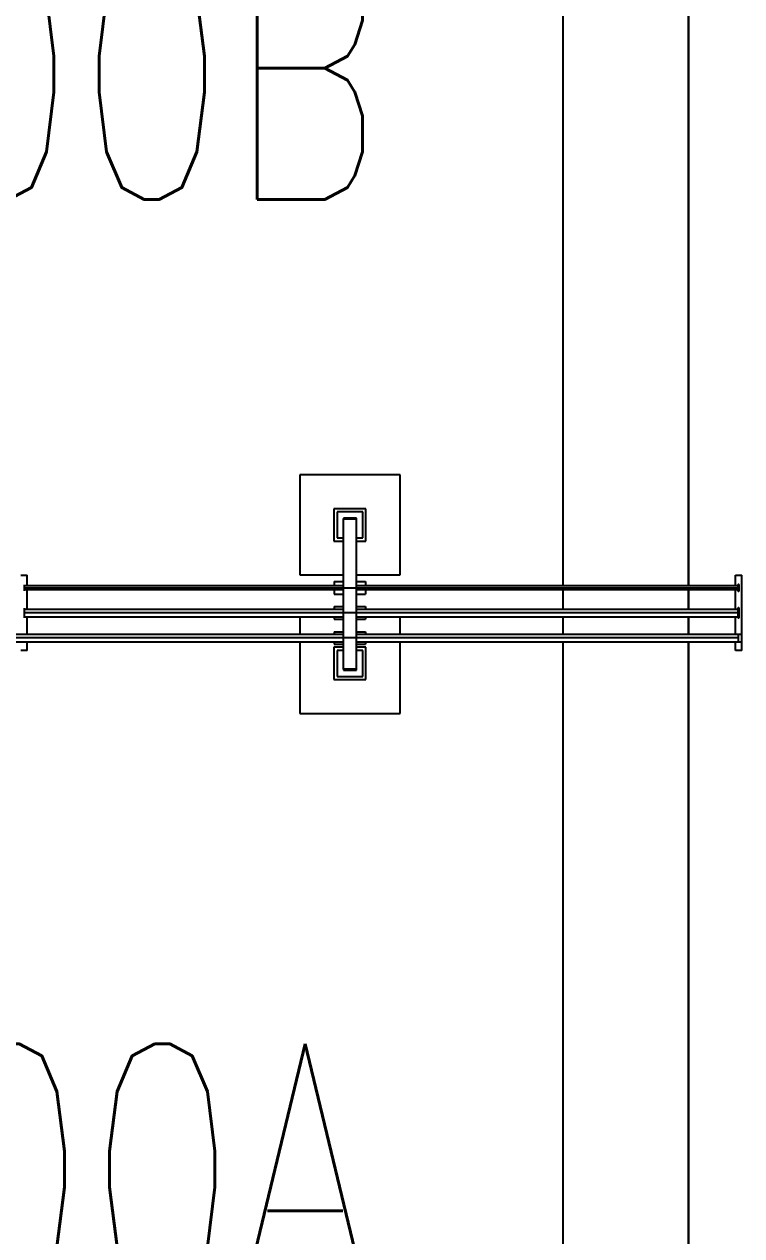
# Model space of a CAD drawing. Header units: inches. Extents: x 517790 to 538444, y 301815 to 302461.
# Drawn here: x 517842.26 to 517848.17, y 302301.58 to 302311.57 of the extents above; entities that cross this region are included whole.
import ezdxf
from ezdxf.enums import TextEntityAlignment as Align

# ---------------------------------------------------------------- set-up
doc = ezdxf.new("R2010")
doc.units = ezdxf.units.IN
doc.header["$MEASUREMENT"] = 0
doc.layers.add('Layout', color=6, linetype='Continuous', lineweight=15)
doc.layers.add('硅胶总平面底图 工艺装置区', color=253, linetype='Continuous')
doc.layers.add('硅胶总平面底图0804', color=253, linetype='Continuous')
doc.styles.add('HZTXT', font='simplexs.shx', dxfattribs={"width": 0.7, "bigfont": 'hztxt.shx'})

msp = doc.modelspace()

# ---------------------------------------------------------------- linework, layer by layer
at = {"layer": 'Layout', "color": 9, "const_width": 0.001}
msp.add_lwpolyline([(517824.4175, 302289.0259), (517824.4175, 302323.0255), (517846.4173, 302323.0255), (517846.4173, 302289.0259), (517824.4175, 302289.0259)], dxfattribs=at)
at = {"layer": '硅胶总平面底图 工艺装置区', "color": 9, "linetype": 'Continuous', "lineweight": -3}
for p, q in [((517847.7288, 302313.8818), (517847.7288, 302306.9376)), ((517847.7288, 302306.9376), (517847.7288, 302313.8818)), ((517846.6955, 302306.9376), (517846.6955, 302311.8987)), ((517846.6955, 302306.9376), (517846.6955, 302311.8987)), ((517844.5255, 302307.8532), (517844.5255, 302307.0266)), ((517845.3521, 302307.8532), (517844.5255, 302307.8532)), ((517845.3521, 302307.0266), (517845.3521, 302307.8532)), ((517844.8068, 302307.5732), (517844.8068, 302307.3066)), ((517845.0708, 302307.5732), (517844.8068, 302307.5732)), ((517845.0446, 302307.547), (517844.833, 302307.547)), ((517844.833, 302307.547), (517844.833, 302307.3328)), ((517845.0446, 302307.3328), (517845.0446, 302307.547)), ((517845.0708, 302307.3066), (517845.0708, 302307.5732)), ((517844.8855, 302307.4945), (517844.8855, 302307.4887)), ((517844.9921, 302307.4945), (517844.8855, 302307.4945)), ((517844.8855, 302307.4887), (517844.9921, 302307.4887)), ((517844.8855, 302306.2487), (517844.8855, 302307.4887)), ((517844.9921, 302307.4887), (517844.9921, 302307.4945)), ((517844.9921, 302306.2487), (517844.9921, 302307.4887)), ((517844.8068, 302307.3066), (517844.8855, 302307.3066)), ((517844.833, 302307.3328), (517844.8855, 302307.3328)), ((517844.9921, 302307.3328), (517845.0446, 302307.3328)), ((517844.9921, 302307.3066), (517845.0708, 302307.3066)), ((517842.2259, 302307.0237), (517842.2784, 302307.0237)), ((517842.2553, 302306.9462), (517842.2553, 302306.8945)), ((517844.8855, 302306.9376), (517842.2553, 302306.9376)), ((517842.2784, 302306.9376), (517842.2784, 302307.0237)), ((517844.5255, 302307.0266), (517844.8855, 302307.0266)), ((517844.8096, 302306.972), (517844.8096, 302306.9376)), ((517844.8096, 302306.972), (517844.8855, 302306.972)), ((517844.9921, 302307.0266), (517845.3521, 302307.0266)), ((517844.9921, 302306.972), (517845.068, 302306.972)), ((517848.139, 302306.9376), (517844.9921, 302306.9376)), ((517845.068, 302306.972), (517845.068, 302306.9376)), ((517848.1159, 302306.9376), (517848.1159, 302307.0237)), ((517848.1159, 302307.0237), (517848.1684, 302307.0237)), ((517848.139, 302306.8945), (517848.139, 302306.9462)), ((517848.1421, 302306.9376), (517848.1421, 302306.9493)), ((517848.1452, 302306.9462), (517848.1452, 302306.8945)), ((517848.1684, 302306.4758), (517848.1684, 302307.0237)), ((517842.2491, 302306.9203), (517842.2553, 302306.9203)), ((517842.2553, 302306.9203), (517844.8855, 302306.9203)), ((517844.8855, 302306.9031), (517842.2553, 302306.9031)), ((517842.2784, 302306.7448), (517842.2784, 302306.9031)), ((517844.8096, 302306.9031), (517844.8096, 302306.8687)), ((517844.8096, 302306.8687), (517844.8855, 302306.8687)), ((517844.8855, 302306.9203), (517844.9921, 302306.9203)), ((517844.9921, 302306.9203), (517848.139, 302306.9203)), ((517848.139, 302306.9031), (517844.9921, 302306.9031)), ((517844.9921, 302306.8687), (517845.068, 302306.8687)), ((517845.068, 302306.9031), (517845.068, 302306.8687)), ((517846.6955, 302306.7448), (517846.6955, 302306.9031)), ((517846.6955, 302306.7448), (517846.6955, 302306.9031)), ((517847.7288, 302306.9031), (517847.7288, 302306.7448)), ((517847.7288, 302306.7448), (517847.7288, 302306.9031)), ((517848.1159, 302306.7448), (517848.1159, 302306.9031)), ((517848.139, 302306.9203), (517848.1452, 302306.9203)), ((517848.1421, 302306.8914), (517848.1421, 302306.9031)), ((517842.2553, 302306.7529), (517842.2553, 302306.6744)), ((517842.2553, 302306.7448), (517844.8855, 302306.7448)), ((517844.8096, 302306.7653), (517844.8855, 302306.7653)), ((517844.8096, 302306.7653), (517844.8096, 302306.7448)), ((517844.9921, 302306.7653), (517845.068, 302306.7653)), ((517844.9921, 302306.7448), (517848.139, 302306.7448)), ((517845.068, 302306.7653), (517845.068, 302306.7448)), ((517848.139, 302306.6744), (517848.139, 302306.7529)), ((517848.1421, 302306.7448), (517848.1421, 302306.756)), ((517848.1421, 302306.7448), (517848.1421, 302306.7424)), ((517848.1452, 302306.7529), (517848.1452, 302306.6744)), ((517842.2553, 302306.7137), (517842.2491, 302306.7137)), ((517844.8855, 302306.7137), (517842.2553, 302306.7137)), ((517842.2553, 302306.6825), (517844.8855, 302306.6825)), ((517842.2784, 302306.5382), (517842.2784, 302306.6825)), ((517844.5255, 302306.6825), (517844.5255, 302306.5382)), ((517844.8096, 302306.6825), (517844.8096, 302306.662)), ((517844.8096, 302306.662), (517844.8855, 302306.662)), ((517844.9921, 302306.7137), (517844.8855, 302306.7137)), ((517848.139, 302306.7137), (517844.9921, 302306.7137)), ((517844.9921, 302306.6825), (517848.139, 302306.6825)), ((517844.9921, 302306.662), (517845.068, 302306.662)), ((517845.068, 302306.6825), (517845.068, 302306.662)), ((517845.3521, 302306.5382), (517845.3521, 302306.6825)), ((517846.6955, 302306.5382), (517846.6955, 302306.6825)), ((517846.6955, 302306.5382), (517846.6955, 302306.6825)), ((517847.7288, 302306.6825), (517847.7288, 302306.5382)), ((517847.7288, 302306.5382), (517847.7288, 302306.6825)), ((517848.1159, 302306.5382), (517848.1159, 302306.6825)), ((517848.1452, 302306.7137), (517848.139, 302306.7137)), ((517848.1421, 302306.685), (517848.1421, 302306.6825)), ((517848.1421, 302306.6713), (517848.1421, 302306.6825)), ((517840.1355, 302306.5382), (517844.8855, 302306.5382)), ((517844.8096, 302306.5587), (517844.8096, 302306.5382)), ((517844.8096, 302306.5587), (517844.8855, 302306.5587)), ((517844.9921, 302306.5587), (517845.068, 302306.5587)), ((517844.9921, 302306.5382), (517848.1684, 302306.5382)), ((517845.068, 302306.5587), (517845.068, 302306.5382)), ((517848.1421, 302306.4758), (517848.1421, 302306.5382)), ((517844.8855, 302306.507), (517840.1355, 302306.507)), ((517840.1355, 302306.4758), (517844.8855, 302306.4758)), ((517842.2784, 302306.4037), (517842.2784, 302306.4758)), ((517844.5255, 302306.4758), (517844.5255, 302305.8841)), ((517844.8096, 302306.4758), (517844.8096, 302306.4553)), ((517844.8096, 302306.4553), (517844.8855, 302306.4553)), ((517844.9921, 302306.507), (517844.8855, 302306.507)), ((517848.1421, 302306.507), (517844.9921, 302306.507)), ((517844.9921, 302306.4758), (517848.1684, 302306.4758)), ((517844.9921, 302306.4553), (517845.068, 302306.4553)), ((517845.068, 302306.4758), (517845.068, 302306.4553)), ((517845.3521, 302305.8841), (517845.3521, 302306.4758)), ((517846.6955, 302298.7281), (517846.6955, 302306.4758)), ((517846.6955, 302298.7281), (517846.6955, 302306.4758)), ((517847.7288, 302306.4758), (517847.7288, 302300.7238)), ((517847.7288, 302300.7238), (517847.7288, 302306.4758)), ((517848.1159, 302306.4037), (517848.1159, 302306.4758)), ((517848.1684, 302306.4037), (517848.1684, 302306.4758)), ((517842.2784, 302306.4037), (517842.2259, 302306.4037)), ((517844.8855, 302306.4307), (517844.8068, 302306.4307)), ((517844.8068, 302306.4307), (517844.8068, 302306.1641)), ((517844.833, 302306.4045), (517844.833, 302306.1903)), ((517844.8855, 302306.4045), (517844.833, 302306.4045)), ((517845.0708, 302306.4307), (517844.9921, 302306.4307)), ((517845.0446, 302306.4045), (517844.9921, 302306.4045)), ((517845.0446, 302306.1903), (517845.0446, 302306.4045)), ((517845.0708, 302306.1641), (517845.0708, 302306.4307)), ((517848.1684, 302306.4037), (517848.1159, 302306.4037)), ((517844.9921, 302306.2487), (517844.8855, 302306.2487)), ((517844.8855, 302306.2487), (517844.8855, 302306.2428)), ((517844.8855, 302306.2428), (517844.9921, 302306.2428)), ((517844.9921, 302306.2428), (517844.9921, 302306.2487)), ((517844.8068, 302306.1641), (517845.0708, 302306.1641)), ((517844.833, 302306.1903), (517845.0446, 302306.1903)), ((517844.5255, 302305.8841), (517845.3521, 302305.8841))]:
    msp.add_line(p, q, dxfattribs=at)
for centre, start, end in [((517848.1421, 302306.9462), 0, 180), ((517848.1421, 302306.8945), 180, 0), ((517848.1421, 302306.7529), 0, 180), ((517848.1421, 302306.6744), 180, 0)]:
    msp.add_arc(centre, 0.0031, start, end, dxfattribs=at)

# ---------------------------------------------------------------- texts
at = {"layer": '硅胶总平面底图0804', "color": 9, "linetype": 'Continuous', "lineweight": 20, "style": 'HZTXT', "width": 0.7}
for s, p in [('T-100B', (517841.4152, 302310.1229)), ('T-100A', (517841.4085, 302301.0928))]:
    msp.add_text(s, height=2.06664, dxfattribs=at).set_placement(p, align=Align.CENTER)

doc.saveas('drawing.dxf')
